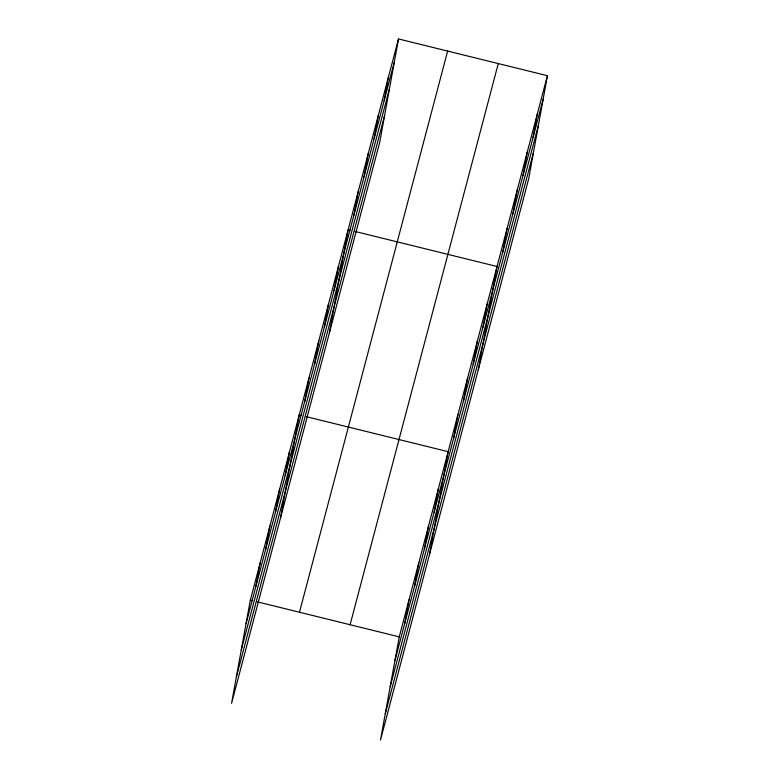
<?xml version="1.0" encoding="UTF-8"?>
<svg xmlns="http://www.w3.org/2000/svg" width="779" height="779" viewBox="0 0 779 779"><rect width="100%" height="100%" fill="white"/><g stroke="black" fill="none" stroke-linecap="round" stroke-linejoin="round"><path stroke-width="1.17" d="M398.507 38.95L250.332 600.112L231.577 703.301L379.753 142.138L398.507 38.95L547.423 75.699L528.668 178.888L380.493 740.05L399.247 636.862L547.423 75.699M255.833 586.577L260.108 563.071M265.62 549.536L269.885 526.039M275.396 512.504L279.671 488.998M285.172 475.463L289.447 451.966M280.469 518.113L299.224 414.925L301.57 415.509M304.735 401.389L309 377.893M314.512 364.358L318.786 340.851M324.288 327.316L328.563 303.82M334.074 290.285L338.339 266.778M329.371 332.935L348.125 229.747L350.462 230.321M353.929 215.092L358.204 191.585M364.007 176.93L368.272 153.424M374.076 138.769L378.351 115.273M384.154 100.608L388.429 77.111M404.759 623.327L409.033 599.82M414.535 586.285L418.81 562.789M424.321 549.253L428.586 525.747M434.098 512.212L438.373 488.715M429.395 554.872L448.149 451.674L306.244 416.658M453.66 438.139L457.925 414.642M463.437 401.107L467.712 377.601M473.213 364.066L477.488 340.569M482.999 327.034L487.264 303.528M478.296 369.684L497.041 266.496L355.146 231.48M502.854 251.841L507.119 228.335M512.923 213.68L517.198 190.173M523.001 175.518L527.276 152.022M533.079 137.357L537.344 113.861M246.057 623.609L394.232 62.456M241.276 649.91L389.451 88.748M236.358 677L384.524 115.847M299.477 612.236L447.643 51.073M350.102 624.729L498.278 63.576M394.982 660.358L543.158 99.206M390.201 686.659L538.377 125.497M385.274 713.749L533.449 152.596M250.332 600.112L252.669 600.687M257.352 601.846L399.247 636.862"/></g></svg>
